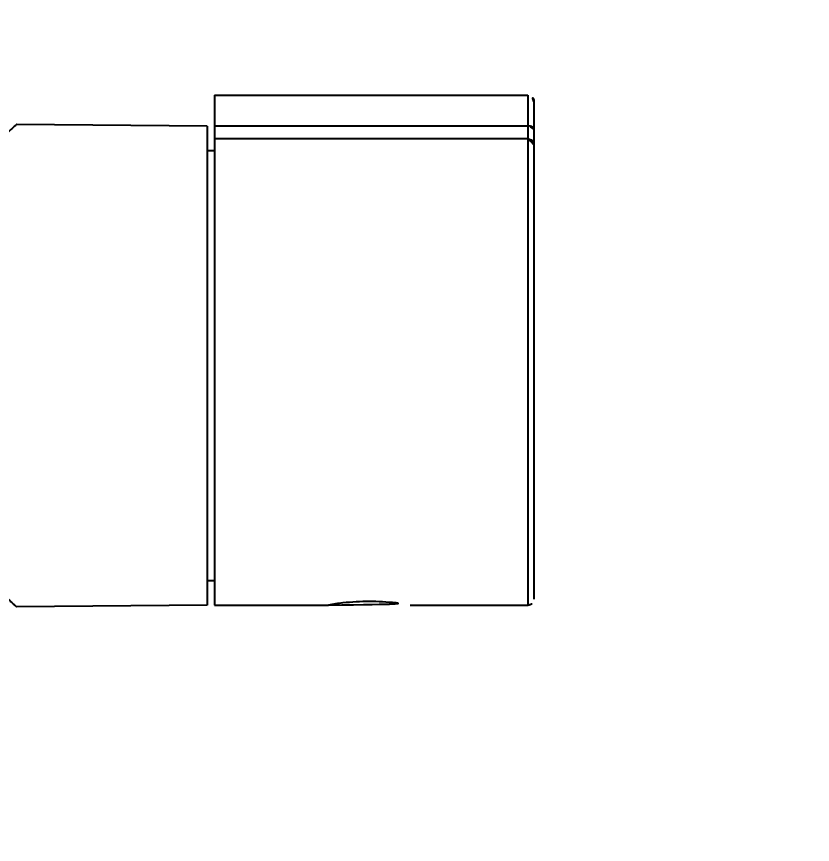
# Model space of a CAD drawing. Extents: x 16296660632 to 16296678915, y -37409619871 to -37409615350.
# Drawn here: x 16296676939.3 to 16296677004, y -37409618006.2 to -37409617938.8 of the extents above; entities that cross this region are included whole.
import ezdxf

# ---------------------------------------------------------------- set-up
doc = ezdxf.new("R2010")
doc.units = 0
doc.header["$LTSCALE"] = 10
doc.header["$MEASUREMENT"] = 0
doc.header["$PDMODE"] = 3
doc.header["$PDSIZE"] = -10
doc.layers.get('0').update_dxf_attribs({"linetype": 'CONTINUOUS'})
doc.layers.get('DEFPOINTS').update_dxf_attribs({"linetype": 'CONTINUOUS'})
doc.styles.add('Daelim Dimension', font='')
doc.styles.get('Daelim Dimension').set_extended_font_data('나눔고딕')
doc.dimstyles.new('DEFAULT', dxfattribs={"dimscale": 2, "dimtxt": 2, "dimasz": 2, "dimexe": 0, "dimexo": 2, "dimgap": 1, "dimtad": 1, "dimdec": 1, "dimzin": 9, "dimdsep": 46, "dimtxsty": 'Daelim Dimension', "dimcen": 0.5, "dimclrd": 252, "dimclre": 252, "dimclrt": 3, "dimadec": 1, "dimazin": 0, "dimtfac": 1, "dimtdec": 1, "dimtix": 1, "dimtmove": 0, "dimatfit": 3, "dimfxl": 1, "dimtolj": 1, "dimtzin": 1, "dimlwd": 9, "dimlwe": 9, "dimarcsym": 0})

# ---------------------------------------------------------------- blocks, each defined once
blk = doc.blocks.new('*D9')
at = {"color": 5, "lineweight": 9, "ltscale": 0.5, "transparency": 16777216}
for p, q in [((16296676832.869801, -37409618034.745796), (16296676832.869801, -37409616769.545937)), ((16296677417.2698, -37409616998.900833), (16296677417.2698, -37409616769.545937)), ((16296677409.2698, -37409616771.545937), (16296676840.869801, -37409616771.545937))]:
    blk.add_line(p, q, dxfattribs=at)
at = {"color": 5, "ltscale": 0.5, "transparency": 16777216}
for points in [[(16296676840.869801, -37409616770.212608), (16296676840.869801, -37409616772.87928), (16296676832.869801, -37409616771.545937)], [(16296677409.2698, -37409616770.212608), (16296677409.2698, -37409616772.87928), (16296677417.2698, -37409616771.545937)]]:
    blk.add_solid(points, dxfattribs=at)
at = {"layer": 'DEFPOINTS', "color": 0, "ltscale": 0.5, "transparency": 16777216}
for p in [(16296676832.869801, -37409616771.545937), (16296677417.2698, -37409617002.900833), (16296676832.869801, -37409618038.745796)]:
    blk.add_point(p, dxfattribs=at)
at = {"color": 7, "ltscale": 0.5, "transparency": 16777216, "insert": (16296677125.069799, -37409616758.658974), "char_height": 20, "attachment_point": 5, "style": 'Daelim Dimension'}
blk.add_mtext('\\A1;584', dxfattribs=at)

msp = doc.modelspace()

# ---------------------------------------------------------------- linework, layer by layer
at = {"ltscale": 0.5}
for p, q in [((16296676955.36837, -37409617945.250816), (16296676980.86837, -37409617945.250816)), ((16296676955.36837, -37409617945.250832), (16296676955.36837, -37409617986.750816)), ((16296676980.86837, -37409617945.250816), (16296676980.86837, -37409617986.750816)), ((16296676981.36837, -37409617945.750816), (16296676981.36837, -37409617986.250816)), ((16296676954.76837, -37409617947.750816), (16296676939.25235, -37409617947.615417)), ((16296676954.76837, -37409617947.750816), (16296676939.25235, -37409617947.615417)), ((16296676954.76837, -37409617947.750816), (16296676954.76837, -37409617986.750816)), ((16296676955.36837, -37409617947.724777), (16296676980.86837, -37409617947.724777)), ((16296676980.86837, -37409617948.800301), (16296676955.36837, -37409617948.800301)), ((16296676954.76837, -37409617949.750816), (16296676955.36837, -37409617949.750816)), ((16296676954.76837, -37409617984.750816), (16296676955.36837, -37409617984.750816)), ((16296676954.76837, -37409617986.750816), (16296676939.25235, -37409617986.88623)), ((16296676954.76837, -37409617986.750816), (16296676939.25235, -37409617986.88623)), ((16296676955.36837, -37409617986.750816), (16296676964.568371, -37409617986.750816)), ((16296676964.568371, -37409617986.750816), (16296676964.6336, -37409617986.739563)), ((16296676971.303209, -37409617986.739571), (16296676971.36837, -37409617986.750816)), ((16296676971.36837, -37409617986.750816), (16296676980.86837, -37409617986.750816))]:
    msp.add_line(p, q, dxfattribs=at)
for centre, start, end in [((16296676980.86837, -37409617945.750816), 0, 90), ((16296676980.86837, -37409617986.250816), 270, 0)]:
    msp.add_arc(centre, 0.5, start, end, dxfattribs=at)
for points, knots in [([(16296676939.25235, -37409617947.615417), (16296676939.248409, -37409617947.617119), (16296676939.23768, -37409617947.631416), (16296676939.207861, -37409617947.654358), (16296676939.16235, -37409617947.69841), (16296676939.09721, -37409617947.75692), (16296676939.0147, -37409617947.832787), (16296676938.869511, -37409617947.965363), (16296676938.646629, -37409617948.169296), (16296676938.331961, -37409617948.457069), (16296676937.957979, -37409617948.799294), (16296676937.52965, -37409617949.191383), (16296676936.864349, -37409617949.80069), (16296676935.93302, -37409617950.654312), (16296676934.71501, -37409617951.772423), (16296676933.383301, -37409617952.997391), (16296676931.9622, -37409617954.308197), (16296676930.47142, -37409617955.688477), (16296676928.38516, -37409617957.63118), (16296676926.25602, -37409617959.636436), (16296676924.392651, -37409617961.449982), (16296676923.325251, -37409617962.526711), (16296676922.53315, -37409617963.356087), (16296676921.76363, -37409617964.213219), (16296676921.15991, -37409617964.964722), (16296676920.73027, -37409617965.607323), (16296676920.453079, -37409617966.119011), (16296676920.25181, -37409617966.668228), (16296676920.17511, -37409617967.251404), (16296676920.252489, -37409617967.834702), (16296676920.453329, -37409617968.383858), (16296676920.73123, -37409617968.895401), (16296676921.16046, -37409617969.538048), (16296676921.764441, -37409617970.289337), (16296676922.533951, -37409617971.146423), (16296676923.32605, -37409617971.975761), (16296676924.393431, -37409617973.052422), (16296676926.256689, -37409617974.865837), (16296676928.385679, -37409617976.870941), (16296676930.47175, -37409617978.813469), (16296676931.9624, -37409617980.193642), (16296676933.383421, -37409617981.504372), (16296676934.71509, -37409617982.729286), (16296676935.93306, -37409617983.847366), (16296676936.864361, -37409617984.700974), (16296676937.52965, -37409617985.310272), (16296676937.957979, -37409617985.702362), (16296676938.331961, -37409617986.044579), (16296676938.646629, -37409617986.332352), (16296676938.869511, -37409617986.536293), (16296676939.0147, -37409617986.668854), (16296676939.097219, -37409617986.744728), (16296676939.162359, -37409617986.803238), (16296676939.207861, -37409617986.84729), (16296676939.23768, -37409617986.870232), (16296676939.248409, -37409617986.884529), (16296676939.25235, -37409617986.88623)], [0, 0, 0, 0, 0.000233072, 0.000923914, 0.002067214, 0.003657657, 0.00568993, 0.008157303, 0.014345208, 0.022109363, 0.031334917, 0.041898265, 0.053672171, 0.080370617, 0.110566066, 0.143540181, 0.17871933, 0.215649372, 0.253968033, 0.333666286, 0.374616504, 0.395290523, 0.416072333, 0.436945025, 0.457892868, 0.468395563, 0.478923458, 0.489458447, 0.500017388, 0.510554116, 0.521107178, 0.531627058, 0.542129723, 0.563076977, 0.583949142, 0.604730255, 0.625403499, 0.666351792, 0.746044032, 0.784358659, 0.821285007, 0.856462552, 0.889435894, 0.91963026, 0.946327967, 0.958101753, 0.96866509, 0.977890663, 0.985654814, 0.991842717, 0.9943101, 0.996342388, 0.99793284, 0.999076138, 0.999766964, 1, 1, 1, 1]), ([(16296676981.36837, -37409617948.018623), (16296676981.36837, -37409617947.99926), (16296676981.36133, -37409617947.958946), (16296676981.33135, -37409617947.902657), (16296676981.28377, -37409617947.8517), (16296676981.19607, -37409617947.790321), (16296676981.055269, -37409617947.738358), (16296676980.93259, -37409617947.724777), (16296676980.86837, -37409617947.724777)], [0, 0, 0, 0, 0.091865799, 0.190066757, 0.298670815, 0.419650405, 0.695248397, 1, 1, 1, 1]), ([(16296676981.36837, -37409617949.273392), (16296676981.36837, -37409617949.211723), (16296676981.341829, -37409617949.085953), (16296676981.229481, -37409617948.92878), (16296676981.063459, -37409617948.824463), (16296676980.933281, -37409617948.800301), (16296676980.86837, -37409617948.800301)], [0, 0, 0, 0, 0.243610972, 0.490971631, 0.743616211, 1, 1, 1, 1]), ([(16296676964.6336, -37409617986.739563), (16296676965.024099, -37409617986.672737), (16296676966.13027, -37409617986.515556), (16296676967.968519, -37409617986.411186), (16296676969.80669, -37409617986.515579), (16296676970.912781, -37409617986.672768), (16296676971.303209, -37409617986.739571)], [0, 0, 0, 0, 0.177394557, 0.50002059, 0.822634907, 1, 1, 1, 1])]:
    msp.add_open_spline(points, degree=3, knots=knots, dxfattribs=at)

# ---------------------------------------------------------------- dimensions: what is measured, and where the dimension line sits
dim = msp.add_linear_dim(base=(16296676832.869801, -37409616771.545937), p1=(16296677417.2698, -37409617002.900833), p2=(16296676832.869801, -37409618038.745796), dimstyle='DEFAULT', override={"dimtxt": 10, "dimasz": 4, "dimexe": 1, "dimdec": 0, "dimclrd": 5, "dimclre": 5, "dimclrt": 7}, dxfattribs=at)
dim.commit()
dim.dimension.update_dxf_attribs({"geometry": '*D9', "text_midpoint": (16296677125.069799, -37409616758.658974)})

doc.saveas('drawing.dxf')
